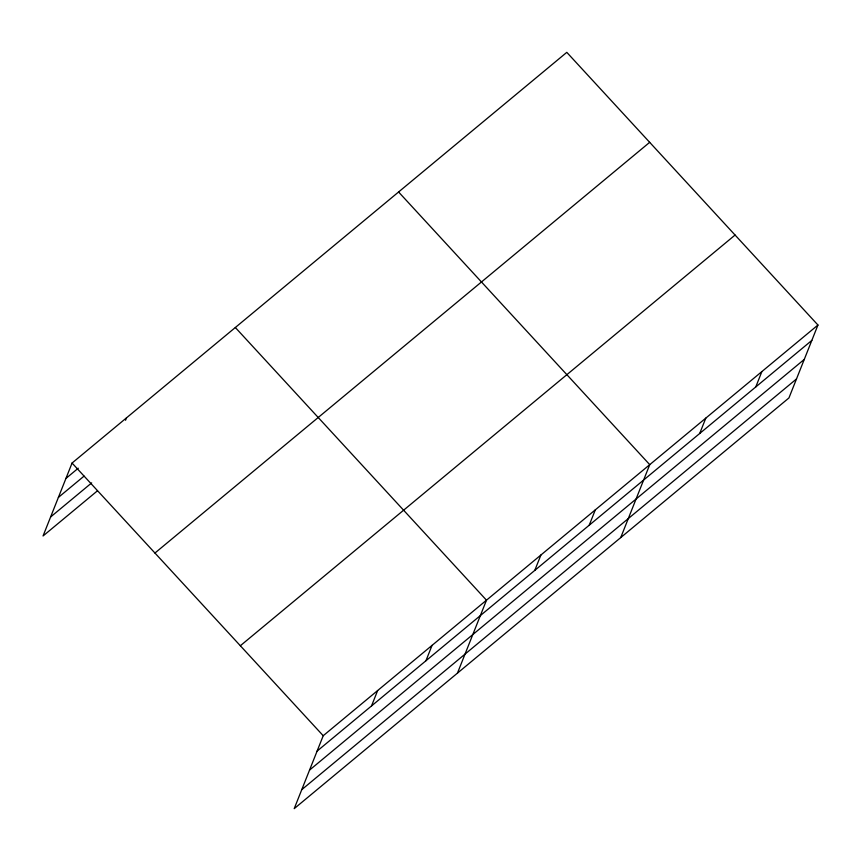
<?xml version="1.0" encoding="UTF-8"?>
<svg xmlns="http://www.w3.org/2000/svg" width="861" height="861" viewBox="0 0 861 861"><rect width="100%" height="100%" fill="white"/><g stroke="black" fill="none" stroke-linecap="round" stroke-linejoin="round"><path stroke-width="1.29" d="M817.95 325.027L323.219 735.724L294.204 808.651L788.934 397.954L817.95 325.027L566.796 52.349L72.066 463.046L43.05 535.972L97.465 490.802M125.545 420.243L126.492 417.876M371.521 705.934L377.645 690.544M425.937 660.753L432.061 645.373M457.46 673.119L486.487 600.192L235.333 327.514M534.778 570.402L540.902 555.022M589.204 525.221L595.328 509.841M620.727 537.587L649.743 464.66L398.589 191.992M699.692 433.503L705.816 418.112M755.754 386.955L761.877 371.575M65.953 478.436L78.265 468.201M58.387 497.421L84.066 476.111M50.605 516.987L91.675 482.892M154.948 553.031L649.678 142.334M240.348 645.739L735.068 235.042M317.106 751.104L811.826 340.407M309.54 770.1L804.271 359.403M301.759 789.666L796.49 378.958M72.066 463.046L323.219 735.724"/></g></svg>
